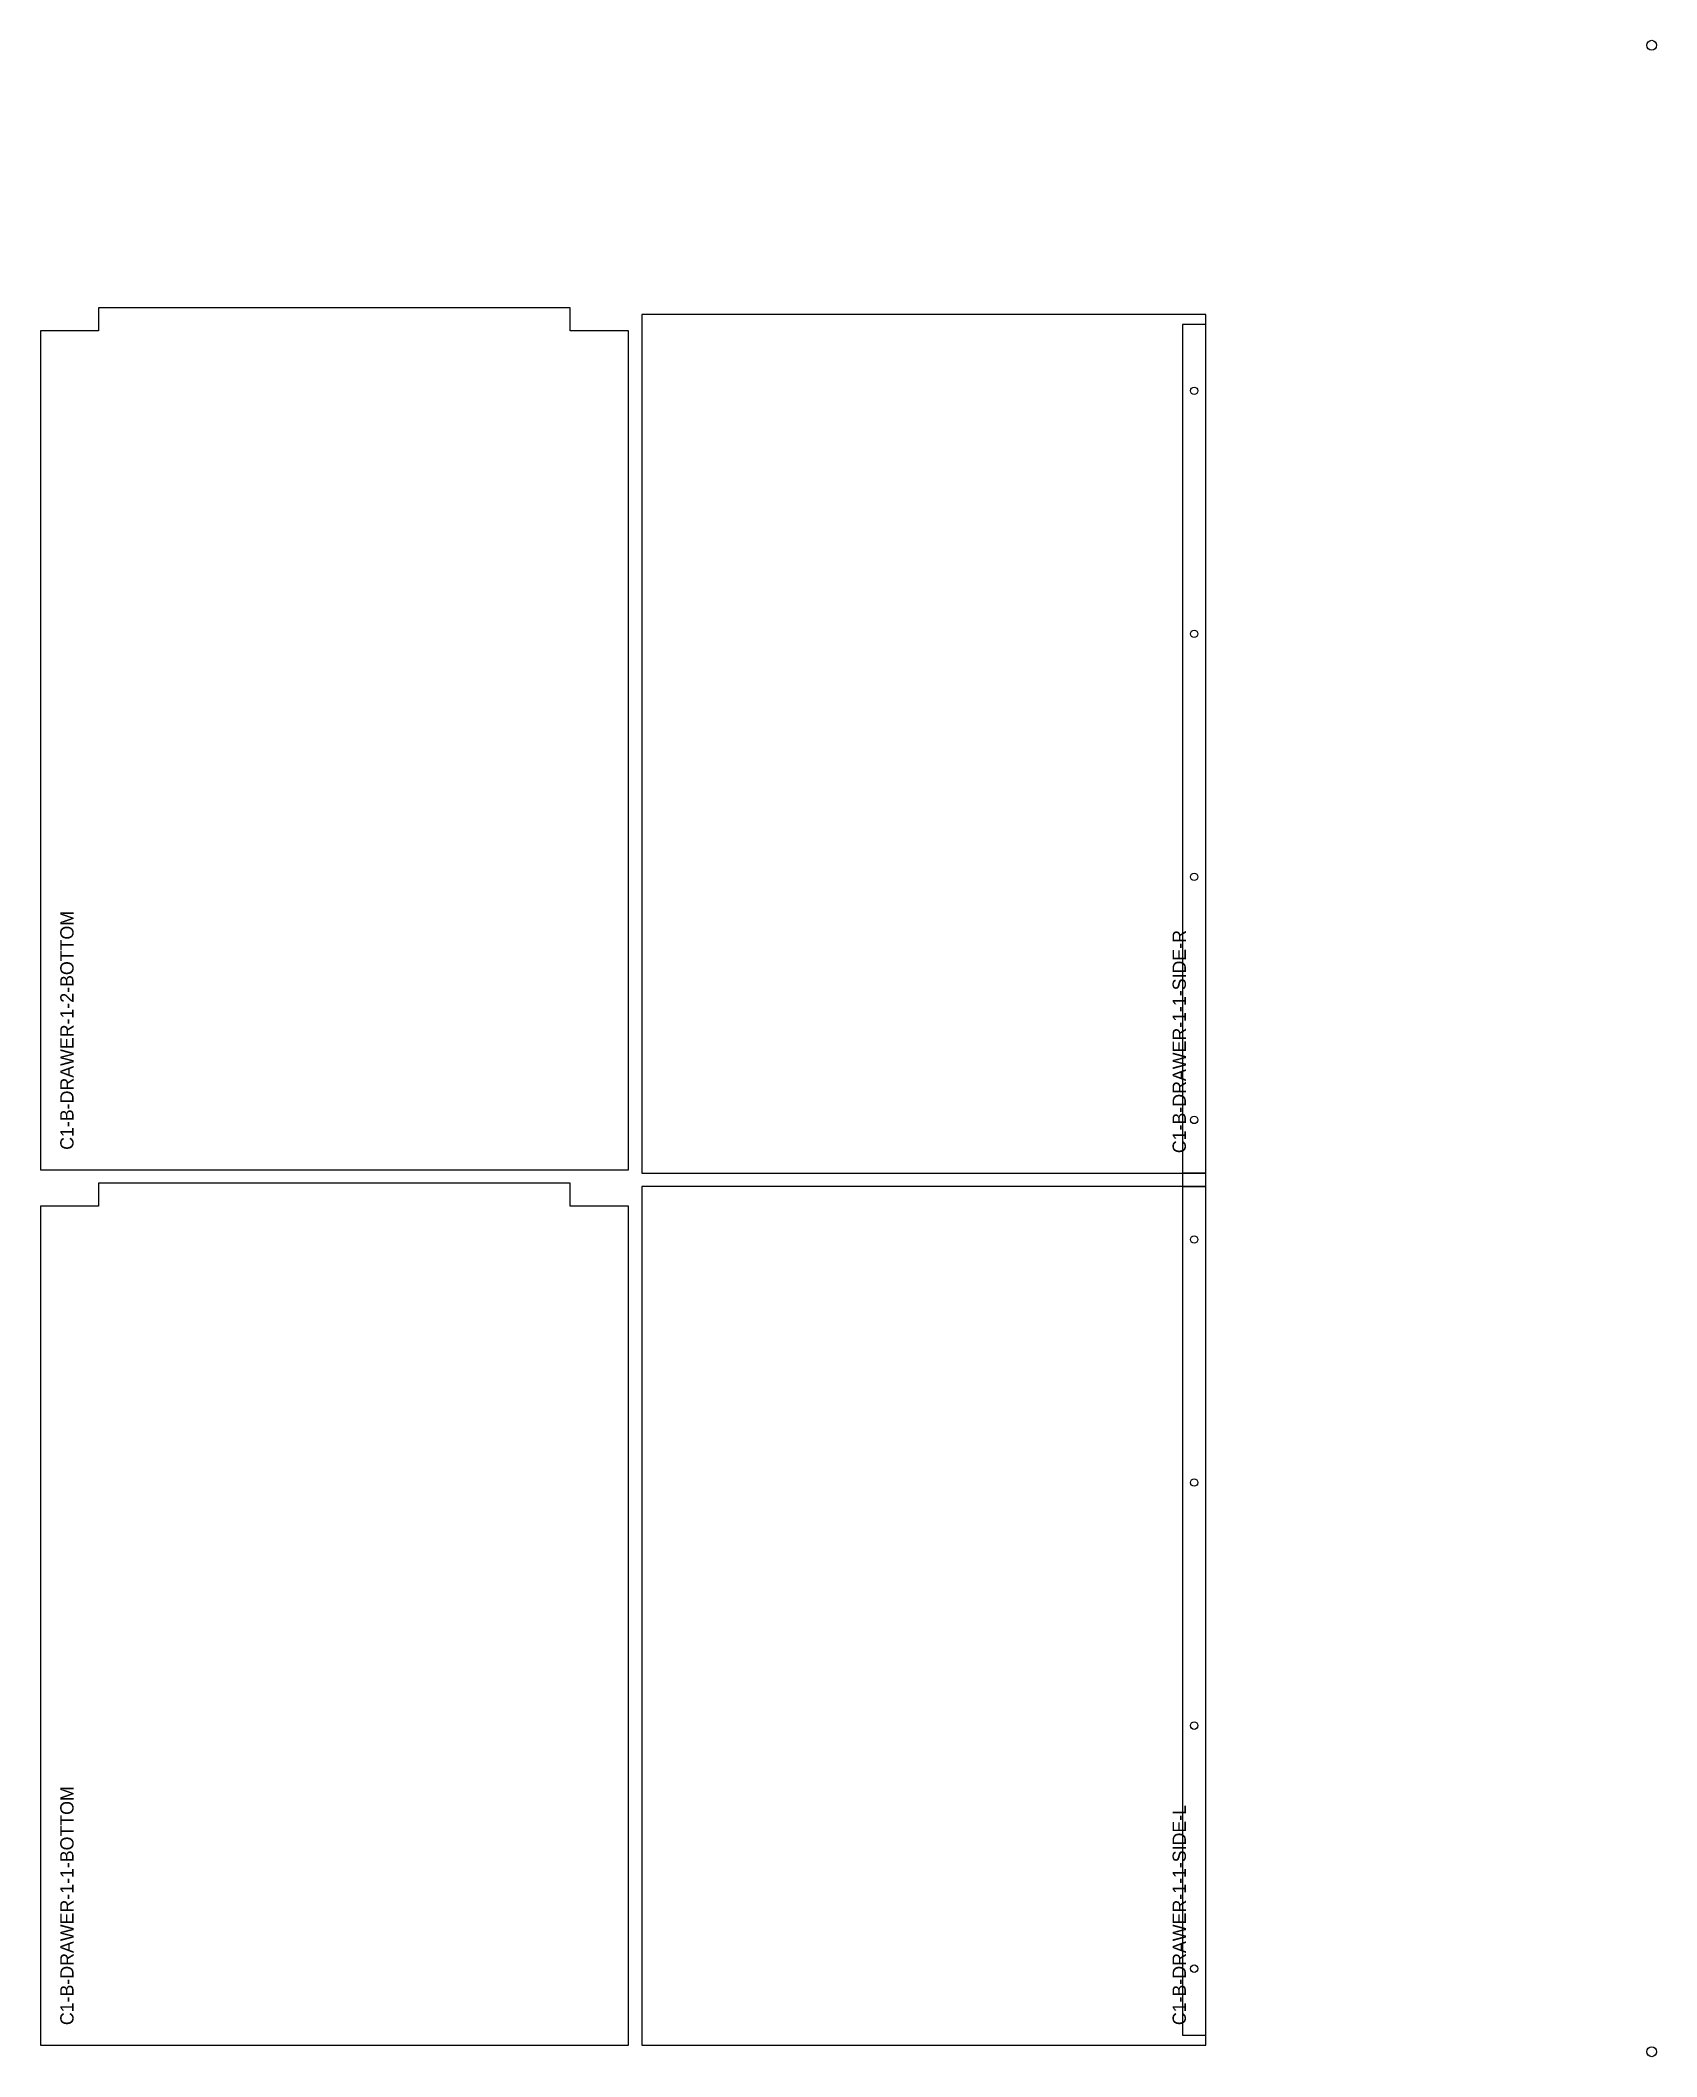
# Model space of a CAD drawing. Header units: millimetres. Extents: x 10 to 983, y 3 to 1217.
import ezdxf

# ---------------------------------------------------------------- set-up
doc = ezdxf.new("R2010")
doc.units = ezdxf.units.MM
for name, color, linetype in [('DRILL_4.5_THRU', 5, 'CONTINUOUS'), ('LABEL', 8, 'CONTINUOUS'), ('OUTLINE', 7, 'CONTINUOUS'), ('POCKET_D6', 3, 'CONTINUOUS'), ('TILE_REG', 6, 'CONTINUOUS')]:
    doc.layers.add(name, color=color, linetype=linetype)

msp = doc.modelspace()

# ---------------------------------------------------------------- linework, layer by layer
at = {"layer": 'DRILL_4.5_THRU'}
for centre in [(704.6, 1006), (704.6, 859.666667), (704.6, 713.333333), (704.6, 567), (704.6, 495), (704.6, 348.666667), (704.6, 202.333333), (704.6, 56)]:
    msp.add_circle(centre, 2.25, dxfattribs=at)
at = {"layer": 'OUTLINE'}
for points in [[(10, 537), (364, 537), (364, 1042), (329, 1042), (329, 1056), (45, 1056), (45, 1042), (10, 1042)], [(711.6, 535), (711.6, 1052), (372, 1052), (372, 535)], [(10, 10), (364, 10), (364, 515), (329, 515), (329, 529), (45, 529), (45, 515), (10, 515)], [(711.6, 10), (711.6, 527), (372, 527), (372, 10)]]:
    msp.add_lwpolyline(points, close=True, dxfattribs=at)
at = {"layer": 'POCKET_D6'}
for points in [[(711.675, 527), (711.675, 1046), (697.525, 1046), (697.525, 527)], [(711.675, 16), (711.675, 535), (697.525, 535), (697.525, 16)]]:
    msp.add_lwpolyline(points, close=True, dxfattribs=at)
at = {"layer": 'TILE_REG'}
for centre in [(980, 1214), (980, 6)]:
    msp.add_circle(centre, 3, dxfattribs=at)

# ---------------------------------------------------------------- texts
at = {"layer": 'LABEL'}
for s, p in [('C1-B-DRAWER-1-2-BOTTOM', (30, 549)), ('C1-B-DRAWER-1-1-SIDE-R', (699.6, 547)), ('C1-B-DRAWER-1-1-BOTTOM', (30, 22)), ('C1-B-DRAWER-1-1-SIDE-L', (699.6, 22))]:
    msp.add_text(s, height=8, rotation=90, dxfattribs=at).set_placement(p)

doc.saveas('drawing.dxf')
